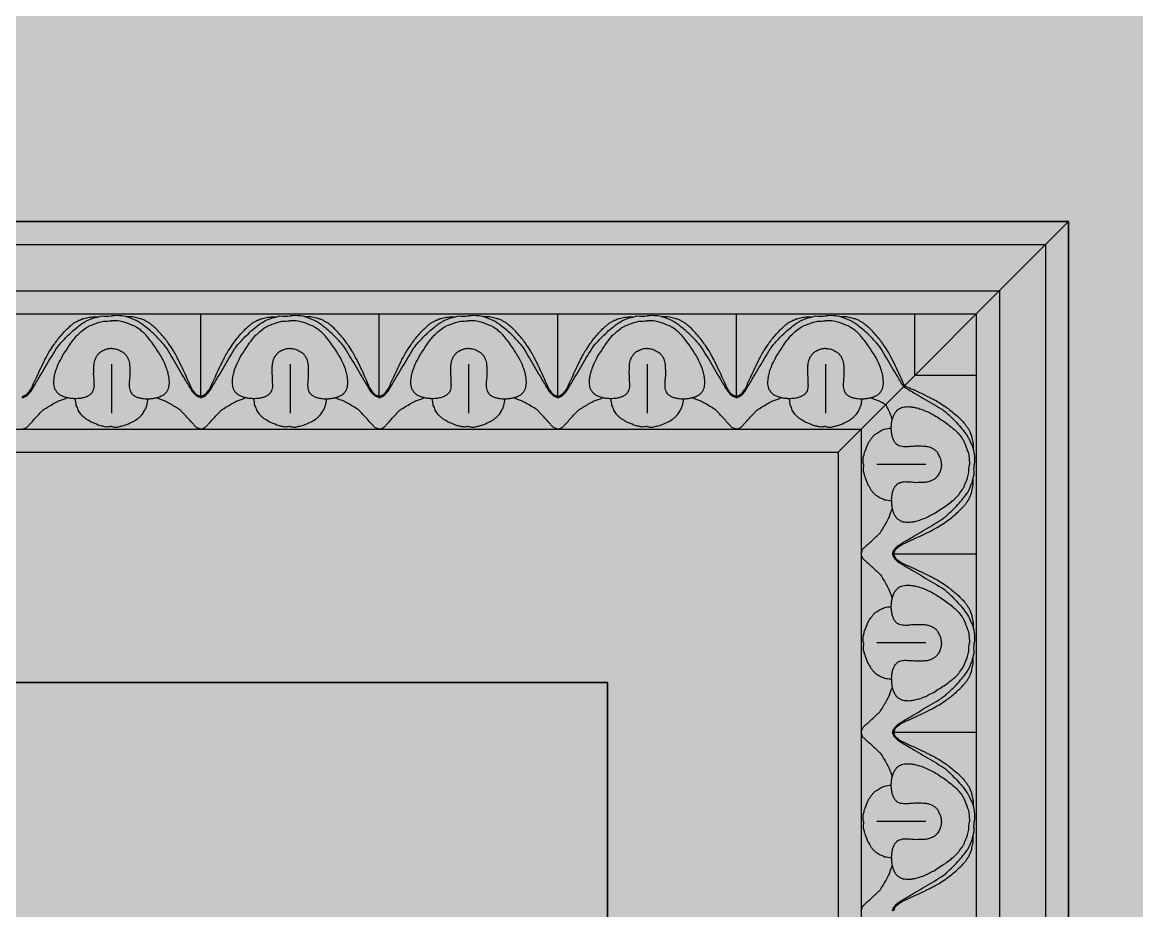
# Model space of a CAD drawing. Header units: millimetres. Extents: x -2167 to 6463, y 877 to 4714.
# Drawn here: x -253.3 to -108.3, y 2723.1 to 2838.7 of the extents above; entities that cross this region are included whole.
import ezdxf

# ---------------------------------------------------------------- set-up
doc = ezdxf.new("R2010")
doc.units = ezdxf.units.MM
for name, color, linetype in [('f hatch', 254, 'Continuous'), ('furn', 175, 'Continuous'), ('rt', 4, 'Continuous')]:
    doc.layers.add(name, color=color, linetype=linetype)
doc.layers.add('marble', color=7, linetype='Continuous', true_color=0xfff8db)

# ---------------------------------------------------------------- blocks, each defined once
blk = doc.blocks.new('art 400x400 (fv)')
at = {"layer": 'f hatch'}
h = blk.add_hatch(color=256, dxfattribs=at)
h.paths.add_polyline_path([(-200, 200), (-200, -200), (200, -200), (200, 200)])
h.paths.add_polyline_path([(100, 100), (100, -100), (-100, -100), (-100, 100)], flags=16)
at = {"color": 4}
for p, q in [((150, 150), (200, 200)), ((150, 150), (200, 200)), ((11.81, 162.07), (11.81, 180)), ((50.52, 162.07), (50.52, 180)), ((89.24, 162.07), (89.24, 180)), ((127.96, 162.07), (127.96, 180)), ((166.68, 166.68), (166.68, 180)), ((-7.55, 169.05), (-7.55, 158.45)), ((31.17, 169.05), (31.17, 158.45)), ((69.88, 169.05), (69.88, 158.45)), ((108.6, 169.05), (108.6, 158.45)), ((147.32, 169.05), (147.32, 158.45)), ((166.68, 166.68), (180, 166.68)), ((169.05, 147.32), (158.45, 147.32)), ((162.07, 127.96), (180, 127.96)), ((169.05, 108.6), (158.45, 108.6)), ((162.07, 89.24), (180, 89.24)), ((169.05, 69.88), (158.45, 69.88))]:
    blk.add_line(p, q, dxfattribs=at)
at = {"color": 0}
for points in [[(-200, 200), (200, 200), (200, -200), (-200, -200)], [(-150, 150), (150, 150), (150, -150), (-150, -150)], [(-100, 100), (100, 100), (100, -100), (-100, -100)]]:
    blk.add_lwpolyline(points, close=True, dxfattribs=at)
at = {"color": 4}
for points in [[(-195, 195), (195, 195), (195, -195), (-195, -195)], [(-185, 185), (185, 185), (185, -185), (-185, -185)], [(-180, 180), (180, 180), (180, -180), (-180, -180)], [(-155, 155), (155, 155), (155, -155), (-155, -155)]]:
    blk.add_lwpolyline(points, close=True, dxfattribs=at)
at = {"color": 4, "flags": 128}
for points in [[(-26.91, 161.8, -0.044236), (-26.24, 162.04, -0.083154), (-25.92, 162.25, -0.020996), (-25.21, 162.98, -0.048078), (-24.95, 163.34, -0.00008), (-24.51, 164.08, -0.000025), (-23.11, 166.44, -0.00013), (-20.76, 170.41, 0.000259), (-19.58, 172.4, 0.043534), (-18.94, 173.28, 0.020088), (-17.34, 175.01, 0.01466), (-15.9, 176.35, 0.017806), (-14.65, 177.37, 0.012755), (-13.87, 177.94, 0.014034), (-13.13, 178.41, 0.034584), (-12.88, 178.54, 0.006276), (-11.43, 179.14, 0.069394), (-9.81, 179.54, 0.051365), (-7.55, 179.54)], [(-26.91, 162.07, -0.053443), (-26.11, 162.38, -0.103077), (-25.76, 162.66, -0.022394), (-25.13, 163.52, -0.036091), (-24.8, 164.1, -0.012072), (-23.98, 165.89, 0.011963), (-23.16, 167.71, 0.002854), (-22.13, 169.8, 0.005963), (-21.63, 170.8, 0.017231), (-20.98, 171.93, 0.013117), (-20.03, 173.37, 0.015853), (-19.28, 174.39, 0.012709), (-18.27, 175.6, 0.017239), (-17.22, 176.73, 0.023281), (-16.37, 177.49, 0.01838), (-15.8, 177.93, 0.021145), (-15.27, 178.27, 0.026087), (-14.68, 178.58, 0.021404), (-13.92, 178.88, 0.025593), (-13.56, 178.99, 0.007929), (-12.37, 179.26, 0.044081), (-11.75, 179.33, 0.02642), (-10.71, 179.31)], [(11.81, 161.8, -0.044236), (11.13, 162.04, -0.083154), (10.82, 162.25, -0.020996), (10.11, 162.98, -0.048078), (9.85, 163.34, -0.00008), (9.41, 164.08, -0.000025), (8.01, 166.44, -0.00013), (5.65, 170.41, 0.000259), (4.47, 172.4, 0.043534), (3.84, 173.28, 0.020088), (2.23, 175.01, 0.01466), (0.8, 176.35, 0.017806), (-0.46, 177.37, 0.012755), (-1.24, 177.94, 0.014034), (-1.97, 178.41, 0.034584), (-2.23, 178.54, 0.006276), (-3.68, 179.14, 0.069394), (-5.3, 179.54, 0.051365), (-7.55, 179.54)], [(11.81, 162.07, -0.053443), (11, 162.38, -0.103077), (10.66, 162.66, -0.022394), (10.02, 163.52, -0.036091), (9.69, 164.1, -0.012072), (8.87, 165.89, 0.011963), (8.05, 167.71, 0.002854), (7.03, 169.8, 0.005963), (6.52, 170.8, 0.017231), (5.87, 171.93, 0.013117), (4.93, 173.37, 0.015853), (4.18, 174.39, 0.012709), (3.17, 175.6, 0.017239), (2.11, 176.73, 0.023281), (1.26, 177.49, 0.01838), (0.69, 177.93, 0.021145), (0.16, 178.27, 0.026087), (-0.43, 178.58, 0.021404), (-1.18, 178.88, 0.025593), (-1.55, 178.99, 0.007929), (-2.74, 179.26, 0.044081), (-3.36, 179.33, 0.02642), (-4.4, 179.31)], [(11.81, 161.8, -0.044236), (12.48, 162.04, -0.083154), (12.79, 162.25, -0.020996), (13.5, 162.98, -0.048078), (13.77, 163.34, -0.00008), (14.21, 164.08, -0.000025), (15.61, 166.44, -0.00013), (17.96, 170.41, 0.000259), (19.14, 172.4, 0.043534), (19.78, 173.28, 0.020088), (21.38, 175.01, 0.01466), (22.82, 176.35, 0.017806), (24.07, 177.37, 0.012755), (24.85, 177.94, 0.014034), (25.59, 178.41, 0.034584), (25.84, 178.54, 0.006276), (27.29, 179.14, 0.069394), (28.91, 179.54, 0.051365), (31.17, 179.54)], [(11.81, 162.07, -0.053443), (12.61, 162.38, -0.103077), (12.96, 162.66, -0.022394), (13.59, 163.52, -0.036091), (13.92, 164.1, -0.012072), (14.74, 165.89, 0.011963), (15.56, 167.71, 0.002854), (16.58, 169.8, 0.005963), (17.09, 170.8, 0.017231), (17.74, 171.93, 0.013117), (18.68, 173.37, 0.015853), (19.44, 174.39, 0.012709), (20.44, 175.6, 0.017239), (21.5, 176.73, 0.023281), (22.35, 177.49, 0.01838), (22.92, 177.93, 0.021145), (23.45, 178.27, 0.026087), (24.04, 178.58, 0.021404), (24.79, 178.88, 0.025593), (25.16, 178.99, 0.007929), (26.35, 179.26, 0.044081), (26.97, 179.33, 0.02642), (28.01, 179.31)], [(50.52, 161.8, -0.044236), (49.85, 162.04, -0.083154), (49.54, 162.25, -0.020996), (48.83, 162.98, -0.048078), (48.56, 163.34, -0.00008), (48.13, 164.08, -0.000025), (46.72, 166.44, -0.00013), (44.37, 170.41, 0.000259), (43.19, 172.4, 0.043534), (42.56, 173.28, 0.020088), (40.95, 175.01, 0.01466), (39.51, 176.35, 0.017806), (38.26, 177.37, 0.012755), (37.48, 177.94, 0.014034), (36.74, 178.41, 0.034584), (36.49, 178.54, 0.006276), (35.04, 179.14, 0.069394), (33.42, 179.54, 0.051365), (31.17, 179.54)], [(50.52, 162.07, -0.053443), (49.72, 162.38, -0.103077), (49.37, 162.66, -0.022394), (48.74, 163.52, -0.036091), (48.41, 164.1, -0.012072), (47.59, 165.89, 0.011963), (46.77, 167.71, 0.002854), (45.75, 169.8, 0.005963), (45.24, 170.8, 0.017231), (44.59, 171.93, 0.013117), (43.65, 173.37, 0.015853), (42.9, 174.39, 0.012709), (41.89, 175.6, 0.017239), (40.83, 176.73, 0.023281), (39.98, 177.49, 0.01838), (39.41, 177.93, 0.021145), (38.88, 178.27, 0.026087), (38.29, 178.58, 0.021404), (37.54, 178.88, 0.025593), (37.17, 178.99, 0.007929), (35.98, 179.26, 0.044081), (35.36, 179.33, 0.02642), (34.32, 179.31)], [(50.52, 161.8, -0.044236), (51.2, 162.04, -0.083154), (51.51, 162.25, -0.020996), (52.22, 162.98, -0.048078), (52.49, 163.34, -0.00008), (52.92, 164.08, -0.000025), (54.33, 166.44, -0.00013), (56.68, 170.41, 0.000259), (57.86, 172.4, 0.043534), (58.49, 173.28, 0.020088), (60.1, 175.01, 0.01466), (61.54, 176.35, 0.017806), (62.79, 177.37, 0.012755), (63.57, 177.94, 0.014034), (64.31, 178.41, 0.034584), (64.56, 178.54, 0.006276), (66.01, 179.14, 0.069394), (67.63, 179.54, 0.051365), (69.88, 179.54)], [(50.52, 162.07, -0.053443), (51.33, 162.38, -0.103077), (51.68, 162.66, -0.022394), (52.31, 163.52, -0.036091), (52.64, 164.1, -0.012072), (53.46, 165.89, 0.011963), (54.28, 167.71, 0.002854), (55.3, 169.8, 0.005963), (55.81, 170.8, 0.017231), (56.46, 171.93, 0.013117), (57.4, 173.37, 0.015853), (58.15, 174.39, 0.012709), (59.16, 175.6, 0.017239), (60.22, 176.73, 0.023281), (61.07, 177.49, 0.01838), (61.64, 177.93, 0.021145), (62.17, 178.27, 0.026087), (62.76, 178.58, 0.021404), (63.51, 178.88, 0.025593), (63.88, 178.99, 0.007929), (65.07, 179.26, 0.044081), (65.69, 179.33, 0.02642), (66.73, 179.31)], [(89.24, 161.8, -0.044236), (88.57, 162.04, -0.083154), (88.25, 162.25, -0.020996), (87.55, 162.98, -0.048078), (87.28, 163.34, -0.00008), (86.84, 164.08, -0.000025), (85.44, 166.44, -0.00013), (83.09, 170.41, 0.000259), (81.91, 172.4, 0.043534), (81.27, 173.28, 0.020088), (79.67, 175.01, 0.01466), (78.23, 176.35, 0.017806), (76.98, 177.37, 0.012755), (76.2, 177.94, 0.014034), (75.46, 178.41, 0.034584), (75.21, 178.54, 0.006276), (73.76, 179.14, 0.069394), (72.14, 179.54, 0.051365), (69.88, 179.54)], [(89.24, 162.07, -0.053443), (88.44, 162.38, -0.103077), (88.09, 162.66, -0.022394), (87.46, 163.52, -0.036091), (87.13, 164.1, -0.012072), (86.31, 165.89, 0.011963), (85.49, 167.71, 0.002854), (84.47, 169.8, 0.005963), (83.96, 170.8, 0.017231), (83.31, 171.93, 0.013117), (82.37, 173.37, 0.015853), (81.61, 174.39, 0.012709), (80.61, 175.6, 0.017239), (79.55, 176.73, 0.023281), (78.7, 177.49, 0.01838), (78.13, 177.93, 0.021145), (77.6, 178.27, 0.026087), (77.01, 178.58, 0.021404), (76.26, 178.88, 0.025593), (75.89, 178.99, 0.007929), (74.7, 179.26, 0.044081), (74.08, 179.33, 0.02642), (73.04, 179.31)], [(89.24, 161.8, -0.044236), (89.92, 162.04, -0.083154), (90.23, 162.25, -0.020996), (90.94, 162.98, -0.048078), (91.2, 163.34, -0.00008), (91.64, 164.08, -0.000025), (93.04, 166.44, -0.00013), (95.4, 170.41, 0.000259), (96.58, 172.4, 0.043534), (97.21, 173.28, 0.020088), (98.82, 175.01, 0.01466), (100.25, 176.35, 0.017806), (101.51, 177.37, 0.012755), (102.29, 177.94, 0.014034), (103.02, 178.41, 0.034584), (103.28, 178.54, 0.006276), (104.73, 179.14, 0.069394), (106.35, 179.54, 0.051365), (108.6, 179.54)], [(89.24, 162.07, -0.053443), (90.05, 162.38, -0.103077), (90.39, 162.66, -0.022394), (91.03, 163.52, -0.036091), (91.36, 164.1, -0.012072), (92.18, 165.89, 0.011963), (93, 167.71, 0.002854), (94.02, 169.8, 0.005963), (94.53, 170.8, 0.017231), (95.18, 171.93, 0.013117), (96.12, 173.37, 0.015853), (96.87, 174.39, 0.012709), (97.88, 175.6, 0.017239), (98.94, 176.73, 0.023281), (99.79, 177.49, 0.01838), (100.36, 177.93, 0.021145), (100.89, 178.27, 0.026087), (101.48, 178.58, 0.021404), (102.23, 178.88, 0.025593), (102.6, 178.99, 0.007929), (103.79, 179.26, 0.044081), (104.41, 179.33, 0.02642), (105.45, 179.31)], [(127.96, 161.8, -0.044236), (127.29, 162.04, -0.083154), (126.97, 162.25, -0.020996), (126.26, 162.98, -0.048078), (126, 163.34, -0.00008), (125.56, 164.08, -0.000025), (124.16, 166.44, -0.00013), (121.81, 170.41, 0.000259), (120.63, 172.4, 0.043534), (119.99, 173.28, 0.020088), (118.39, 175.01, 0.01466), (116.95, 176.35, 0.017806), (115.7, 177.37, 0.012755), (114.92, 177.94, 0.014034), (114.18, 178.41, 0.034584), (113.93, 178.54, 0.006276), (112.48, 179.14, 0.069394), (110.86, 179.54, 0.051365), (108.6, 179.54)], [(127.96, 162.07, -0.053443), (127.16, 162.38, -0.103077), (126.81, 162.66, -0.022394), (126.18, 163.52, -0.036091), (125.85, 164.1, -0.012072), (125.03, 165.89, 0.011963), (124.21, 167.71, 0.002854), (123.18, 169.8, 0.005963), (122.68, 170.8, 0.017231), (122.03, 171.93, 0.013117), (121.08, 173.37, 0.015853), (120.33, 174.39, 0.012709), (119.32, 175.6, 0.017239), (118.27, 176.73, 0.023281), (117.42, 177.49, 0.01838), (116.85, 177.93, 0.021145), (116.32, 178.27, 0.026087), (115.73, 178.58, 0.021404), (114.97, 178.88, 0.025593), (114.61, 178.99, 0.007929), (113.42, 179.26, 0.044081), (112.8, 179.33, 0.02642), (111.76, 179.31)], [(127.96, 161.8, -0.044236), (128.63, 162.04, -0.083154), (128.95, 162.25, -0.020996), (129.66, 162.98, -0.048078), (129.92, 163.34, -0.00008), (130.36, 164.08, -0.000025), (131.76, 166.44, -0.00013), (134.11, 170.41, 0.000259), (135.3, 172.4, 0.043534), (135.93, 173.28, 0.020088), (137.54, 175.01, 0.01466), (138.97, 176.35, 0.017806), (140.22, 177.37, 0.012755), (141.01, 177.94, 0.014034), (141.74, 178.41, 0.034584), (142, 178.54, 0.006276), (143.44, 179.14, 0.069394), (145.07, 179.54, 0.051365), (147.32, 179.54)], [(127.96, 162.07, -0.053443), (128.76, 162.38, -0.103077), (129.11, 162.66, -0.022394), (129.75, 163.52, -0.036091), (130.08, 164.1, -0.012072), (130.89, 165.89, 0.011963), (131.72, 167.71, 0.002854), (132.74, 169.8, 0.005963), (133.25, 170.8, 0.017231), (133.9, 171.93, 0.013117), (134.84, 173.37, 0.015853), (135.59, 174.39, 0.012709), (136.6, 175.6, 0.017239), (137.66, 176.73, 0.023281), (138.5, 177.49, 0.01838), (139.08, 177.93, 0.021145), (139.61, 178.27, 0.026087), (140.2, 178.58, 0.021404), (140.95, 178.88, 0.025593), (141.31, 178.99, 0.007929), (142.51, 179.26, 0.044081), (143.13, 179.33, 0.02642), (144.17, 179.31)], [(-7.55, 172.48, -0.040061), (-8.42, 172.37, -0.056763), (-9.01, 172.18, -0.020427), (-9.9, 171.73, -0.051096), (-10.22, 171.51, -0.049573), (-10.65, 171.05, -0.047719), (-11, 170.5, -0.033932), (-11.27, 169.84, -0.044772), (-11.4, 169.32, -0.027254), (-11.48, 168.52, -0.013834), (-11.51, 166.95, -0.026993), (-11.42, 165.59, 0.033464), (-11.36, 164.49, 0.041501), (-11.42, 163.89, 0.041018), (-11.58, 163.29, 0.080667), (-11.85, 162.79, 0.071271), (-12.32, 162.35, 0.050811), (-12.91, 162.01, 0.047152), (-13.62, 161.77, 0.024439), (-14.49, 161.61, 0.029062), (-15.24, 161.56, 0.024448), (-16.06, 161.59, 0.023184), (-16.92, 161.7, 0.034915), (-17.67, 161.89, 0.033631), (-18.41, 162.18, 0.054541), (-18.99, 162.55, 0.059578), (-19.44, 163, 0.054346), (-19.77, 163.53, 0.058095), (-19.96, 164.09, 0.029982), (-20.07, 164.76, 0.035496), (-20.08, 165.34, 0.01987), (-20.03, 165.92, 0.015841), (-19.92, 166.64, 0.030706), (-19.65, 167.7, 0.023154), (-19.14, 169.05, 0.032403), (-18.23, 170.85, 0.022515), (-16.64, 173.29, 0.010788), (-15.72, 174.51, 0.01546), (-15.03, 175.33, 0.035139), (-14.14, 176.19, 0.031166), (-13.02, 177.03, 0.044031), (-12.4, 177.36, 0.014817), (-10.46, 178.11, 0.053037), (-9.32, 178.39, 0.034777), (-7.55, 178.49)], [(-7.55, 172.48, -0.040061), (-6.68, 172.37, -0.056763), (-6.09, 172.18, -0.020427), (-5.21, 171.73, -0.051096), (-4.89, 171.51, -0.049573), (-4.46, 171.05, -0.047719), (-4.11, 170.5, -0.033932), (-3.83, 169.84, -0.044772), (-3.7, 169.32, -0.027254), (-3.62, 168.52, -0.013834), (-3.6, 166.95, -0.026993), (-3.69, 165.59, 0.033464), (-3.75, 164.49, 0.041501), (-3.69, 163.89, 0.041018), (-3.53, 163.29, 0.080667), (-3.25, 162.79, 0.071271), (-2.79, 162.35, 0.050811), (-2.19, 162.01, 0.047152), (-1.49, 161.77, 0.024439), (-0.61, 161.61, 0.029062), (0.13, 161.56, 0.024448), (0.95, 161.59, 0.023184), (1.82, 161.7, 0.034915), (2.56, 161.89, 0.033631), (3.3, 162.18, 0.054541), (3.89, 162.55, 0.059578), (4.33, 163, 0.054346), (4.67, 163.53, 0.058095), (4.86, 164.09, 0.029982), (4.96, 164.76, 0.035496), (4.98, 165.34, 0.01987), (4.93, 165.92, 0.015841), (4.81, 166.64, 0.030706), (4.54, 167.7, 0.023154), (4.04, 169.05, 0.032403), (3.12, 170.85, 0.022515), (1.53, 173.29, 0.010788), (0.61, 174.51, 0.01546), (-0.07, 175.33, 0.035139), (-0.96, 176.19, 0.031166), (-2.09, 177.03, 0.044031), (-2.71, 177.36, 0.014817), (-4.65, 178.11, 0.053037), (-5.78, 178.39, 0.034777), (-7.55, 178.49)], [(31.17, 172.48, -0.040061), (30.29, 172.37, -0.056763), (29.7, 172.18, -0.020427), (28.82, 171.73, -0.051096), (28.5, 171.51, -0.049573), (28.07, 171.05, -0.047719), (27.72, 170.5, -0.033932), (27.45, 169.84, -0.044772), (27.32, 169.32, -0.027254), (27.24, 168.52, -0.013834), (27.21, 166.95, -0.026993), (27.3, 165.59, 0.033464), (27.36, 164.49, 0.041501), (27.3, 163.89, 0.041018), (27.14, 163.29, 0.080667), (26.87, 162.79, 0.071271), (26.4, 162.35, 0.050811), (25.8, 162.01, 0.047152), (25.1, 161.77, 0.024439), (24.23, 161.61, 0.029062), (23.48, 161.56, 0.024448), (22.66, 161.59, 0.023184), (21.8, 161.7, 0.034915), (21.05, 161.89, 0.033631), (20.31, 162.18, 0.054541), (19.73, 162.55, 0.059578), (19.28, 163, 0.054346), (18.95, 163.53, 0.058095), (18.76, 164.09, 0.029982), (18.65, 164.76, 0.035496), (18.64, 165.34, 0.01987), (18.69, 165.92, 0.015841), (18.8, 166.64, 0.030706), (19.07, 167.7, 0.023154), (19.58, 169.05, 0.032403), (20.49, 170.85, 0.022515), (22.08, 173.29, 0.010788), (23, 174.51, 0.01546), (23.69, 175.33, 0.035139), (24.58, 176.19, 0.031166), (25.7, 177.03, 0.044031), (26.32, 177.36, 0.014817), (28.26, 178.11, 0.053037), (29.4, 178.39, 0.034777), (31.17, 178.49)], [(31.17, 172.48, -0.040061), (32.04, 172.37, -0.056763), (32.63, 172.18, -0.020427), (33.51, 171.73, -0.051096), (33.83, 171.51, -0.049573), (34.26, 171.05, -0.047719), (34.61, 170.5, -0.033932), (34.89, 169.84, -0.044772), (35.02, 169.32, -0.027254), (35.09, 168.52, -0.013834), (35.12, 166.95, -0.026993), (35.03, 165.59, 0.033464), (34.97, 164.49, 0.041501), (35.03, 163.89, 0.041018), (35.19, 163.29, 0.080667), (35.46, 162.79, 0.071271), (35.93, 162.35, 0.050811), (36.53, 162.01, 0.047152), (37.23, 161.77, 0.024439), (38.1, 161.61, 0.029062), (38.85, 161.56, 0.024448), (39.67, 161.59, 0.023184), (40.53, 161.7, 0.034915), (41.28, 161.89, 0.033631), (42.02, 162.18, 0.054541), (42.61, 162.55, 0.059578), (43.05, 163, 0.054346), (43.38, 163.53, 0.058095), (43.58, 164.09, 0.029982), (43.68, 164.76, 0.035496), (43.7, 165.34, 0.01987), (43.65, 165.92, 0.015841), (43.53, 166.64, 0.030706), (43.26, 167.7, 0.023154), (42.76, 169.05, 0.032403), (41.84, 170.85, 0.022515), (40.25, 173.29, 0.010788), (39.33, 174.51, 0.01546), (38.64, 175.33, 0.035139), (37.75, 176.19, 0.031166), (36.63, 177.03, 0.044031), (36.01, 177.36, 0.014817), (34.07, 178.11, 0.053037), (32.94, 178.39, 0.034777), (31.17, 178.49)], [(69.88, 172.48, -0.040061), (69.01, 172.37, -0.056763), (68.42, 172.18, -0.020427), (67.54, 171.73, -0.051096), (67.22, 171.51, -0.049573), (66.79, 171.05, -0.047719), (66.44, 170.5, -0.033932), (66.16, 169.84, -0.044772), (66.03, 169.32, -0.027254), (65.96, 168.52, -0.013834), (65.93, 166.95, -0.026993), (66.02, 165.59, 0.033464), (66.08, 164.49, 0.041501), (66.02, 163.89, 0.041018), (65.86, 163.29, 0.080667), (65.59, 162.79, 0.071271), (65.12, 162.35, 0.050811), (64.52, 162.01, 0.047152), (63.82, 161.77, 0.024439), (62.94, 161.61, 0.029062), (62.2, 161.56, 0.024448), (61.38, 161.59, 0.023184), (60.52, 161.7, 0.034915), (59.77, 161.89, 0.033631), (59.03, 162.18, 0.054541), (58.44, 162.55, 0.059578), (58, 163, 0.054346), (57.67, 163.53, 0.058095), (57.47, 164.09, 0.029982), (57.37, 164.76, 0.035496), (57.35, 165.34, 0.01987), (57.4, 165.92, 0.015841), (57.52, 166.64, 0.030706), (57.79, 167.7, 0.023154), (58.29, 169.05, 0.032403), (59.21, 170.85, 0.022515), (60.8, 173.29, 0.010788), (61.72, 174.51, 0.01546), (62.41, 175.33, 0.035139), (63.3, 176.19, 0.031166), (64.42, 177.03, 0.044031), (65.04, 177.36, 0.014817), (66.98, 178.11, 0.053037), (68.11, 178.39, 0.034777), (69.88, 178.49)], [(69.88, 172.48, -0.040061), (70.76, 172.37, -0.056763), (71.35, 172.18, -0.020427), (72.23, 171.73, -0.051096), (72.55, 171.51, -0.049573), (72.98, 171.05, -0.047719), (73.33, 170.5, -0.033932), (73.6, 169.84, -0.044772), (73.73, 169.32, -0.027254), (73.81, 168.52, -0.013834), (73.84, 166.95, -0.026993), (73.75, 165.59, 0.033464), (73.69, 164.49, 0.041501), (73.75, 163.89, 0.041018), (73.91, 163.29, 0.080667), (74.18, 162.79, 0.071271), (74.65, 162.35, 0.050811), (75.25, 162.01, 0.047152), (75.95, 161.77, 0.024439), (76.82, 161.61, 0.029062), (77.57, 161.56, 0.024448), (78.39, 161.59, 0.023184), (79.25, 161.7, 0.034915), (80, 161.89, 0.033631), (80.74, 162.18, 0.054541), (81.32, 162.55, 0.059578), (81.77, 163, 0.054346), (82.1, 163.53, 0.058095), (82.29, 164.09, 0.029982), (82.4, 164.76, 0.035496), (82.41, 165.34, 0.01987), (82.36, 165.92, 0.015841), (82.25, 166.64, 0.030706), (81.98, 167.7, 0.023154), (81.47, 169.05, 0.032403), (80.56, 170.85, 0.022515), (78.97, 173.29, 0.010788), (78.05, 174.51, 0.01546), (77.36, 175.33, 0.035139), (76.47, 176.19, 0.031166), (75.35, 177.03, 0.044031), (74.73, 177.36, 0.014817), (72.79, 178.11, 0.053037), (71.65, 178.39, 0.034777), (69.88, 178.49)], [(108.6, 172.48, -0.040061), (107.73, 172.37, -0.056763), (107.14, 172.18, -0.020427), (106.26, 171.73, -0.051096), (105.94, 171.51, -0.049573), (105.51, 171.05, -0.047719), (105.16, 170.5, -0.033932), (104.88, 169.84, -0.044772), (104.75, 169.32, -0.027254), (104.67, 168.52, -0.013834), (104.65, 166.95, -0.026993), (104.74, 165.59, 0.033464), (104.8, 164.49, 0.041501), (104.74, 163.89, 0.041018), (104.58, 163.29, 0.080667), (104.3, 162.79, 0.071271), (103.84, 162.35, 0.050811), (103.24, 162.01, 0.047152), (102.54, 161.77, 0.024439), (101.66, 161.61, 0.029062), (100.92, 161.56, 0.024448), (100.1, 161.59, 0.023184), (99.23, 161.7, 0.034915), (98.49, 161.89, 0.033631), (97.75, 162.18, 0.054541), (97.16, 162.55, 0.059578), (96.72, 163, 0.054346), (96.38, 163.53, 0.058095), (96.19, 164.09, 0.029982), (96.09, 164.76, 0.035496), (96.07, 165.34, 0.01987), (96.12, 165.92, 0.015841), (96.24, 166.64, 0.030706), (96.51, 167.7, 0.023154), (97.01, 169.05, 0.032403), (97.93, 170.85, 0.022515), (99.52, 173.29, 0.010788), (100.44, 174.51, 0.01546), (101.12, 175.33, 0.035139), (102.01, 176.19, 0.031166), (103.14, 177.03, 0.044031), (103.76, 177.36, 0.014817), (105.7, 178.11, 0.053037), (106.83, 178.39, 0.034777), (108.6, 178.49)], [(108.6, 172.48, -0.040061), (109.47, 172.37, -0.056763), (110.06, 172.18, -0.020427), (110.95, 171.73, -0.051096), (111.27, 171.51, -0.049573), (111.7, 171.05, -0.047719), (112.05, 170.5, -0.033932), (112.32, 169.84, -0.044772), (112.45, 169.32, -0.027254), (112.53, 168.52, -0.013834), (112.56, 166.95, -0.026993), (112.47, 165.59, 0.033464), (112.41, 164.49, 0.041501), (112.47, 163.89, 0.041018), (112.63, 163.29, 0.080667), (112.9, 162.79, 0.071271), (113.37, 162.35, 0.050811), (113.96, 162.01, 0.047152), (114.67, 161.77, 0.024439), (115.54, 161.61, 0.029062), (116.29, 161.56, 0.024448), (117.11, 161.59, 0.023184), (117.97, 161.7, 0.034915), (118.72, 161.89, 0.033631), (119.46, 162.18, 0.054541), (120.04, 162.55, 0.059578), (120.49, 163, 0.054346), (120.82, 163.53, 0.058095), (121.01, 164.09, 0.029982), (121.12, 164.76, 0.035496), (121.13, 165.34, 0.01987), (121.08, 165.92, 0.015841), (120.97, 166.64, 0.030706), (120.7, 167.7, 0.023154), (120.19, 169.05, 0.032403), (119.28, 170.85, 0.022515), (117.69, 173.29, 0.010788), (116.77, 174.51, 0.01546), (116.08, 175.33, 0.035139), (115.19, 176.19, 0.031166), (114.07, 177.03, 0.044031), (113.45, 177.36, 0.014817), (111.51, 178.11, 0.053037), (110.37, 178.39, 0.034777), (108.6, 178.49)], [(147.32, 172.48, -0.040061), (146.45, 172.37, -0.056763), (145.86, 172.18, -0.020427), (144.98, 171.73, -0.051096), (144.65, 171.51, -0.049573), (144.22, 171.05, -0.047719), (143.88, 170.5, -0.033932), (143.6, 169.84, -0.044772), (143.47, 169.32, -0.027254), (143.39, 168.52, -0.013834), (143.37, 166.95, -0.026993), (143.46, 165.59, 0.033464), (143.52, 164.49, 0.041501), (143.46, 163.89, 0.041018), (143.3, 163.29, 0.080667), (143.02, 162.79, 0.071271), (142.56, 162.35, 0.050811), (141.96, 162.01, 0.047152), (141.26, 161.77, 0.024439), (140.38, 161.61, 0.029062), (139.64, 161.56, 0.024448), (138.81, 161.59, 0.023184), (137.95, 161.7, 0.034915), (137.21, 161.89, 0.033631), (136.47, 162.18, 0.054541), (135.88, 162.55, 0.059578), (135.43, 163, 0.054346), (135.1, 163.53, 0.058095), (134.91, 164.09, 0.029982), (134.81, 164.76, 0.035496), (134.79, 165.34, 0.01987), (134.84, 165.92, 0.015841), (134.96, 166.64, 0.030706), (135.23, 167.7, 0.023154), (135.73, 169.05, 0.032403), (136.65, 170.85, 0.022515), (138.24, 173.29, 0.010788), (139.16, 174.51, 0.01546), (139.84, 175.33, 0.035139), (140.73, 176.19, 0.031166), (141.86, 177.03, 0.044031), (142.48, 177.36, 0.014817), (144.42, 178.11, 0.053037), (145.55, 178.39, 0.034777), (147.32, 178.49)], [(147.32, 172.48, -0.040061), (148.19, 172.37, -0.056763), (148.78, 172.18, -0.020427), (149.66, 171.73, -0.051096), (149.99, 171.51, -0.049573), (150.42, 171.05, -0.047719), (150.77, 170.5, -0.033932), (151.04, 169.84, -0.044772), (151.17, 169.32, -0.027254), (151.25, 168.52, -0.013834), (151.27, 166.95, -0.026993), (151.19, 165.59, 0.033464), (151.13, 164.49, 0.041501), (151.19, 163.89, 0.041018), (151.34, 163.29, 0.080667), (151.62, 162.79, 0.071271), (152.08, 162.35, 0.050811), (152.68, 162.01, 0.047152), (153.39, 161.77, 0.024439), (154.26, 161.61, 0.029062), (155.01, 161.56, 0.024448), (155.83, 161.59, 0.023184), (156.69, 161.7, 0.034915), (157.43, 161.89, 0.033631), (158.17, 162.18, 0.054541), (158.76, 162.55, 0.059578), (159.21, 163, 0.054346), (159.54, 163.53, 0.058095), (159.73, 164.09, 0.029982), (159.84, 164.76, 0.035496), (159.85, 165.34, 0.01987), (159.8, 165.92, 0.015841), (159.69, 166.64, 0.030706), (159.42, 167.7, 0.023154), (158.91, 169.05, 0.032403), (158, 170.85, 0.022515), (156.4, 173.29, 0.010788), (155.49, 174.51, 0.01546), (154.8, 175.33, 0.035139), (153.91, 176.19, 0.031166), (152.79, 177.03, 0.044031), (152.17, 177.36, 0.014817), (150.23, 178.11, 0.053037), (149.09, 178.39, 0.034777), (147.32, 178.49)], [(-26.91, 155, -0.046239), (-26.1, 155.26, -0.107603), (-25.8, 155.47, -0.001818), (-25.29, 156.04, 0.001633), (-24.72, 156.67, 0.000954), (-23.09, 158.44, 0.002904), (-22.55, 159.02, 0.063173), (-22.3, 159.23, 0.008076), (-20.12, 160.55, 0.033537), (-19.04, 161.09, 0.021606), (-17.27, 161.74)], [(-7.55, 155.53, 0.037963), (-8.48, 155.43, 0.063778), (-9.04, 155.49, 0.011002), (-9.87, 155.7, 0.016193), (-10.43, 155.87, 0.029114), (-11.97, 156.5, 0.039083), (-13.03, 157.13, 0.027618), (-13.61, 157.58, 0.032222), (-14.06, 158.02, 0.036669), (-14.22, 158.24, 0.009658), (-14.78, 159.13, 0.068387), (-15.21, 160.12, 0.051193), (-15.45, 161.55)], [(-7.55, 155.53, 0.037963), (-6.62, 155.43, 0.063778), (-6.07, 155.49, 0.011002), (-5.23, 155.7, 0.016193), (-4.67, 155.87, 0.029114), (-3.14, 156.5, 0.039083), (-2.07, 157.13, 0.027618), (-1.49, 157.58, 0.032222), (-1.05, 158.02, 0.036669), (-0.88, 158.24, 0.009658), (-0.32, 159.13, 0.068387), (0.1, 160.12, 0.051193), (0.34, 161.55)], [(11.81, 155, -0.046239), (11, 155.26, -0.107603), (10.69, 155.47, -0.001818), (10.18, 156.04, 0.001633), (9.61, 156.67, 0.000954), (7.98, 158.44, 0.002904), (7.44, 159.02, 0.063173), (7.19, 159.23, 0.008076), (5.02, 160.55, 0.033537), (3.93, 161.09, 0.021606), (2.16, 161.74)], [(11.81, 155, -0.046239), (12.62, 155.26, -0.107603), (12.92, 155.47, -0.001818), (13.43, 156.04, 0.001633), (14, 156.67, 0.000954), (15.63, 158.44, 0.002904), (16.17, 159.02, 0.063173), (16.42, 159.23, 0.008076), (18.59, 160.55, 0.033537), (19.68, 161.09, 0.021606), (21.45, 161.74)], [(31.17, 155.53, 0.037963), (30.23, 155.43, 0.063778), (29.68, 155.49, 0.011002), (28.84, 155.7, 0.016193), (28.29, 155.87, 0.029114), (26.75, 156.5, 0.039083), (25.68, 157.13, 0.027618), (25.11, 157.58, 0.032222), (24.66, 158.02, 0.036669), (24.49, 158.24, 0.009658), (23.94, 159.13, 0.068387), (23.51, 160.12, 0.051193), (23.27, 161.55)], [(31.17, 155.53, 0.037963), (32.1, 155.43, 0.063778), (32.65, 155.49, 0.011002), (33.49, 155.7, 0.016193), (34.04, 155.87, 0.029114), (35.58, 156.5, 0.039083), (36.65, 157.13, 0.027618), (37.22, 157.58, 0.032222), (37.67, 158.02, 0.036669), (37.84, 158.24, 0.009658), (38.39, 159.13, 0.068387), (38.82, 160.12, 0.051193), (39.06, 161.55)], [(50.52, 155, -0.046239), (49.71, 155.26, -0.107603), (49.41, 155.47, -0.001818), (48.9, 156.04, 0.001633), (48.33, 156.67, 0.000954), (46.7, 158.44, 0.002904), (46.16, 159.02, 0.063173), (45.91, 159.23, 0.008076), (43.74, 160.55, 0.033537), (42.65, 161.09, 0.021606), (40.88, 161.74)], [(50.52, 155, -0.046239), (51.34, 155.26, -0.107603), (51.64, 155.47, -0.001818), (52.15, 156.04, 0.001633), (52.72, 156.67, 0.000954), (54.35, 158.44, 0.002904), (54.89, 159.02, 0.063173), (55.14, 159.23, 0.008076), (57.31, 160.55, 0.033537), (58.4, 161.09, 0.021606), (60.17, 161.74)], [(69.88, 155.53, 0.037963), (68.95, 155.43, 0.063778), (68.4, 155.49, 0.011002), (67.56, 155.7, 0.016193), (67.01, 155.87, 0.029114), (65.47, 156.5, 0.039083), (64.4, 157.13, 0.027618), (63.83, 157.58, 0.032222), (63.38, 158.02, 0.036669), (63.21, 158.24, 0.009658), (62.66, 159.13, 0.068387), (62.23, 160.12, 0.051193), (61.99, 161.55)], [(69.88, 155.53, 0.037963), (70.82, 155.43, 0.063778), (71.37, 155.49, 0.011002), (72.21, 155.7, 0.016193), (72.76, 155.87, 0.029114), (74.3, 156.5, 0.039083), (75.37, 157.13, 0.027618), (75.94, 157.58, 0.032222), (76.39, 158.02, 0.036669), (76.56, 158.24, 0.009658), (77.11, 159.13, 0.068387), (77.54, 160.12, 0.051193), (77.78, 161.55)], [(89.24, 155, -0.046239), (88.43, 155.26, -0.107603), (88.13, 155.47, -0.001818), (87.62, 156.04, 0.001633), (87.05, 156.67, 0.000954), (85.42, 158.44, 0.002904), (84.88, 159.02, 0.063173), (84.63, 159.23, 0.008076), (82.46, 160.55, 0.033537), (81.37, 161.09, 0.021606), (79.6, 161.74)], [(89.24, 155, -0.046239), (90.05, 155.26, -0.107603), (90.36, 155.47, -0.001818), (90.87, 156.04, 0.001633), (91.44, 156.67, 0.000954), (93.07, 158.44, 0.002904), (93.61, 159.02, 0.063173), (93.86, 159.23, 0.008076), (96.03, 160.55, 0.033537), (97.12, 161.09, 0.021606), (98.89, 161.74)], [(108.6, 155.53, 0.037963), (107.67, 155.43, 0.063778), (107.12, 155.49, 0.011002), (106.28, 155.7, 0.016193), (105.72, 155.87, 0.029114), (104.19, 156.5, 0.039083), (103.12, 157.13, 0.027618), (102.54, 157.58, 0.032222), (102.1, 158.02, 0.036669), (101.93, 158.24, 0.009658), (101.37, 159.13, 0.068387), (100.95, 160.12, 0.051193), (100.71, 161.55)], [(108.6, 155.53, 0.037963), (109.53, 155.43, 0.063778), (110.09, 155.49, 0.011002), (110.92, 155.7, 0.016193), (111.48, 155.87, 0.029114), (113.02, 156.5, 0.039083), (114.08, 157.13, 0.027618), (114.66, 157.58, 0.032222), (115.11, 158.02, 0.036669), (115.27, 158.24, 0.009658), (115.83, 159.13, 0.068387), (116.26, 160.12, 0.051193), (116.5, 161.55)], [(127.96, 155, -0.046239), (127.15, 155.26, -0.107603), (126.85, 155.47, -0.001818), (126.34, 156.04, 0.001633), (125.77, 156.67, 0.000954), (124.14, 158.44, 0.002904), (123.6, 159.02, 0.063173), (123.35, 159.23, 0.008076), (121.17, 160.55, 0.033537), (120.09, 161.09, 0.021606), (118.32, 161.74)], [(127.96, 155, -0.046239), (128.77, 155.26, -0.107603), (129.08, 155.47, -0.001818), (129.59, 156.04, 0.001633), (130.16, 156.67, 0.000954), (131.79, 158.44, 0.002904), (132.33, 159.02, 0.063173), (132.58, 159.23, 0.008076), (134.75, 160.55, 0.033537), (135.84, 161.09, 0.021606), (137.61, 161.74)], [(147.32, 155.53, 0.037963), (146.39, 155.43, 0.063778), (145.83, 155.49, 0.011002), (145, 155.7, 0.016193), (144.44, 155.87, 0.029114), (142.91, 156.5, 0.039083), (141.84, 157.13, 0.027618), (141.26, 157.58, 0.032222), (140.82, 158.02, 0.036669), (140.65, 158.24, 0.009658), (140.09, 159.13, 0.068387), (139.67, 160.12, 0.051193), (139.43, 161.55)], [(147.32, 155.53, 0.037963), (148.25, 155.43, 0.063778), (148.81, 155.49, 0.011002), (149.64, 155.7, 0.016193), (150.2, 155.87, 0.029114), (151.73, 156.5, 0.039083), (152.8, 157.13, 0.027618), (153.38, 157.58, 0.032222), (153.83, 158.02, 0.036669), (153.99, 158.24, 0.009658), (154.55, 159.13, 0.068387), (154.98, 160.12, 0.051193), (155.21, 161.55)], [(172.48, 147.32, 0.040061), (172.37, 148.19, 0.056763), (172.18, 148.78, 0.020427), (171.73, 149.66, 0.051096), (171.51, 149.99, 0.049573), (171.05, 150.42, 0.047719), (170.5, 150.77, 0.033932), (169.84, 151.04, 0.044772), (169.32, 151.17, 0.027254), (168.52, 151.25, 0.013834), (166.95, 151.27, 0.026993), (165.59, 151.19, -0.033464), (164.49, 151.13, -0.041501), (163.89, 151.19, -0.041018), (163.29, 151.34, -0.080667), (162.79, 151.62, -0.071271), (162.35, 152.08, -0.050811), (162.01, 152.68, -0.047152), (161.77, 153.39, -0.024439), (161.61, 154.26, -0.029062), (161.56, 155.01, -0.024448), (161.59, 155.83, -0.023184), (161.7, 156.69, -0.034915), (161.89, 157.43, -0.033631), (162.18, 158.17, -0.054541), (162.55, 158.76, -0.059578), (163, 159.21, -0.054346), (163.53, 159.54, -0.058095), (164.09, 159.73, -0.029982), (164.76, 159.84, -0.035496), (165.34, 159.85, -0.01987), (165.92, 159.8, -0.015841), (166.64, 159.69, -0.030706), (167.7, 159.42, -0.023154), (169.05, 158.91, -0.032403), (170.85, 158, -0.022515), (173.29, 156.4, -0.010788), (174.51, 155.49, -0.01546), (175.33, 154.8, -0.035139), (176.19, 153.91, -0.031166), (177.03, 152.79, -0.044031), (177.36, 152.17, -0.014817), (178.11, 150.23, -0.053037), (178.39, 149.09, -0.034777), (178.49, 147.32)], [(155.53, 147.32, -0.037963), (155.43, 148.25, -0.063778), (155.49, 148.81, -0.011002), (155.7, 149.64, -0.016193), (155.87, 150.2, -0.029114), (156.5, 151.73, -0.039083), (157.13, 152.8, -0.027618), (157.58, 153.38, -0.032222), (158.02, 153.83, -0.036669), (158.24, 153.99, -0.009658), (159.13, 154.55, -0.068387), (160.12, 154.98, -0.051193), (161.55, 155.21)], [(155.53, 147.32, -0.037963), (155.43, 146.39, -0.063778), (155.49, 145.83, -0.011002), (155.7, 145, -0.016193), (155.87, 144.44, -0.029114), (156.5, 142.91, -0.039083), (157.13, 141.84, -0.027618), (157.58, 141.26, -0.032222), (158.02, 140.82, -0.036669), (158.24, 140.65, -0.009658), (159.13, 140.09, -0.068387), (160.12, 139.67, -0.051193), (161.55, 139.43)], [(172.48, 147.32, 0.040061), (172.37, 146.45, 0.056763), (172.18, 145.86, 0.020427), (171.73, 144.98, 0.051096), (171.51, 144.65, 0.049573), (171.05, 144.22, 0.047719), (170.5, 143.88, 0.033932), (169.84, 143.6, 0.044772), (169.32, 143.47, 0.027254), (168.52, 143.39, 0.013834), (166.95, 143.37, 0.026993), (165.59, 143.46, -0.033464), (164.49, 143.52, -0.041501), (163.89, 143.46, -0.041018), (163.29, 143.3, -0.080667), (162.79, 143.02, -0.071271), (162.35, 142.56, -0.050811), (162.01, 141.96, -0.047152), (161.77, 141.26, -0.024439), (161.61, 140.38, -0.029062), (161.56, 139.64, -0.024448), (161.59, 138.81, -0.023184), (161.7, 137.95, -0.034915), (161.89, 137.21, -0.033631), (162.18, 136.47, -0.054541), (162.55, 135.88, -0.059578), (163, 135.43, -0.054346), (163.53, 135.1, -0.058095), (164.09, 134.91, -0.029982), (164.76, 134.81, -0.035496), (165.34, 134.79, -0.01987), (165.92, 134.84, -0.015841), (166.64, 134.96, -0.030706), (167.7, 135.23, -0.023154), (169.05, 135.73, -0.032403), (170.85, 136.65, -0.022515), (173.29, 138.24, -0.010788), (174.51, 139.16, -0.01546), (175.33, 139.84, -0.035139), (176.19, 140.73, -0.031166), (177.03, 141.86, -0.044031), (177.36, 142.48, -0.014817), (178.11, 144.42, -0.053037), (178.39, 145.55, -0.034777), (178.49, 147.32)], [(161.8, 127.96, 0.044236), (162.04, 128.63, 0.083154), (162.25, 128.95, 0.020996), (162.98, 129.66, 0.048078), (163.34, 129.92, 0.00008), (164.08, 130.36, 0.000025), (166.44, 131.76, 0.00013), (170.41, 134.11, -0.000259), (172.4, 135.3, -0.043534), (173.28, 135.93, -0.020088), (175.01, 137.54, -0.01466), (176.35, 138.97, -0.017806), (177.37, 140.22, -0.012755), (177.94, 141.01, -0.014034), (178.41, 141.74, -0.034584), (178.54, 142, -0.006276), (179.14, 143.44, -0.069394), (179.54, 145.07, -0.051365), (179.54, 147.32)], [(162.07, 127.96, 0.053443), (162.38, 128.76, 0.103077), (162.66, 129.11, 0.022394), (163.52, 129.75, 0.036091), (164.1, 130.08, 0.012072), (165.89, 130.89, -0.011963), (167.71, 131.72, -0.002854), (169.8, 132.74, -0.005963), (170.8, 133.25, -0.017231), (171.93, 133.9, -0.013117), (173.37, 134.84, -0.015853), (174.39, 135.59, -0.012709), (175.6, 136.6, -0.017239), (176.73, 137.66, -0.023281), (177.49, 138.5, -0.01838), (177.93, 139.08, -0.021145), (178.27, 139.61, -0.026087), (178.58, 140.2, -0.021404), (178.88, 140.95, -0.025593), (178.99, 141.31, -0.007929), (179.26, 142.51, -0.044081), (179.33, 143.13, -0.02642), (179.31, 144.17)], [(155, 127.96, 0.046239), (155.26, 128.77, 0.107603), (155.47, 129.08, 0.001818), (156.04, 129.59, -0.001633), (156.67, 130.16, -0.000954), (158.44, 131.79, -0.002904), (159.02, 132.33, -0.063173), (159.23, 132.58, -0.008076), (160.55, 134.75, -0.033537), (161.09, 135.84, -0.021606), (161.74, 137.61)], [(155, 127.96, 0.046239), (155.26, 127.15, 0.107603), (155.47, 126.85, 0.001818), (156.04, 126.34, -0.001633), (156.67, 125.77, -0.000954), (158.44, 124.14, -0.002904), (159.02, 123.6, -0.063173), (159.23, 123.35, -0.008076), (160.55, 121.17, -0.033537), (161.09, 120.09, -0.021606), (161.74, 118.32)], [(161.8, 127.96, 0.044236), (162.04, 127.29, 0.083154), (162.25, 126.97, 0.020996), (162.98, 126.26, 0.048078), (163.34, 126, 0.00008), (164.08, 125.56, 0.000025), (166.44, 124.16, 0.00013), (170.41, 121.81, -0.000259), (172.4, 120.63, -0.043534), (173.28, 119.99, -0.020088), (175.01, 118.39, -0.01466), (176.35, 116.95, -0.017806), (177.37, 115.7, -0.012755), (177.94, 114.92, -0.014034), (178.41, 114.18, -0.034584), (178.54, 113.93, -0.006276), (179.14, 112.48, -0.069394), (179.54, 110.86, -0.051365), (179.54, 108.6)], [(162.07, 127.96, 0.053443), (162.38, 127.16, 0.103077), (162.66, 126.81, 0.022394), (163.52, 126.18, 0.036091), (164.1, 125.85, 0.012072), (165.89, 125.03, -0.011963), (167.71, 124.21, -0.002854), (169.8, 123.18, -0.005963), (170.8, 122.68, -0.017231), (171.93, 122.03, -0.013117), (173.37, 121.08, -0.015853), (174.39, 120.33, -0.012709), (175.6, 119.32, -0.017239), (176.73, 118.27, -0.023281), (177.49, 117.42, -0.01838), (177.93, 116.85, -0.021145), (178.27, 116.32, -0.026087), (178.58, 115.73, -0.021404), (178.88, 114.97, -0.025593), (178.99, 114.61, -0.007929), (179.26, 113.42, -0.044081), (179.33, 112.8, -0.02642), (179.31, 111.76)], [(172.48, 108.6, 0.040061), (172.37, 109.47, 0.056763), (172.18, 110.06, 0.020427), (171.73, 110.95, 0.051096), (171.51, 111.27, 0.049573), (171.05, 111.7, 0.047719), (170.5, 112.05, 0.033932), (169.84, 112.32, 0.044772), (169.32, 112.45, 0.027254), (168.52, 112.53, 0.013834), (166.95, 112.56, 0.026993), (165.59, 112.47, -0.033464), (164.49, 112.41, -0.041501), (163.89, 112.47, -0.041018), (163.29, 112.63, -0.080667), (162.79, 112.9, -0.071271), (162.35, 113.37, -0.050811), (162.01, 113.96, -0.047152), (161.77, 114.67, -0.024439), (161.61, 115.54, -0.029062), (161.56, 116.29, -0.024448), (161.59, 117.11, -0.023184), (161.7, 117.97, -0.034915), (161.89, 118.72, -0.033631), (162.18, 119.46, -0.054541), (162.55, 120.04, -0.059578), (163, 120.49, -0.054346), (163.53, 120.82, -0.058095), (164.09, 121.01, -0.029982), (164.76, 121.12, -0.035496), (165.34, 121.13, -0.01987), (165.92, 121.08, -0.015841), (166.64, 120.97, -0.030706), (167.7, 120.7, -0.023154), (169.05, 120.19, -0.032403), (170.85, 119.28, -0.022515), (173.29, 117.69, -0.010788), (174.51, 116.77, -0.01546), (175.33, 116.08, -0.035139), (176.19, 115.19, -0.031166), (177.03, 114.07, -0.044031), (177.36, 113.45, -0.014817), (178.11, 111.51, -0.053037), (178.39, 110.37, -0.034777), (178.49, 108.6)], [(155.53, 108.6, -0.037963), (155.43, 109.53, -0.063778), (155.49, 110.09, -0.011002), (155.7, 110.92, -0.016193), (155.87, 111.48, -0.029114), (156.5, 113.02, -0.039083), (157.13, 114.08, -0.027618), (157.58, 114.66, -0.032222), (158.02, 115.11, -0.036669), (158.24, 115.27, -0.009658), (159.13, 115.83, -0.068387), (160.12, 116.26, -0.051193), (161.55, 116.5)], [(155.53, 108.6, -0.037963), (155.43, 107.67, -0.063778), (155.49, 107.12, -0.011002), (155.7, 106.28, -0.016193), (155.87, 105.72, -0.029114), (156.5, 104.19, -0.039083), (157.13, 103.12, -0.027618), (157.58, 102.54, -0.032222), (158.02, 102.1, -0.036669), (158.24, 101.93, -0.009658), (159.13, 101.37, -0.068387), (160.12, 100.95, -0.051193), (161.55, 100.71)], [(172.48, 108.6, 0.040061), (172.37, 107.73, 0.056763), (172.18, 107.14, 0.020427), (171.73, 106.26, 0.051096), (171.51, 105.94, 0.049573), (171.05, 105.51, 0.047719), (170.5, 105.16, 0.033932), (169.84, 104.88, 0.044772), (169.32, 104.75, 0.027254), (168.52, 104.67, 0.013834), (166.95, 104.65, 0.026993), (165.59, 104.74, -0.033464), (164.49, 104.8, -0.041501), (163.89, 104.74, -0.041018), (163.29, 104.58, -0.080667), (162.79, 104.3, -0.071271), (162.35, 103.84, -0.050811), (162.01, 103.24, -0.047152), (161.77, 102.54, -0.024439), (161.61, 101.66, -0.029062), (161.56, 100.92, -0.024448), (161.59, 100.1, -0.023184), (161.7, 99.23, -0.034915), (161.89, 98.49, -0.033631), (162.18, 97.75, -0.054541), (162.55, 97.16, -0.059578), (163, 96.72, -0.054346), (163.53, 96.38, -0.058095), (164.09, 96.19, -0.029982), (164.76, 96.09, -0.035496), (165.34, 96.07, -0.01987), (165.92, 96.12, -0.015841), (166.64, 96.24, -0.030706), (167.7, 96.51, -0.023154), (169.05, 97.01, -0.032403), (170.85, 97.93, -0.022515), (173.29, 99.52, -0.010788), (174.51, 100.44, -0.01546), (175.33, 101.12, -0.035139), (176.19, 102.01, -0.031166), (177.03, 103.14, -0.044031), (177.36, 103.76, -0.014817), (178.11, 105.7, -0.053037), (178.39, 106.83, -0.034777), (178.49, 108.6)], [(161.8, 89.24, 0.044236), (162.04, 89.92, 0.083154), (162.25, 90.23, 0.020996), (162.98, 90.94, 0.048078), (163.34, 91.2, 0.00008), (164.08, 91.64, 0.000025), (166.44, 93.04, 0.00013), (170.41, 95.4, -0.000259), (172.4, 96.58, -0.043534), (173.28, 97.21, -0.020088), (175.01, 98.82, -0.01466), (176.35, 100.25, -0.017806), (177.37, 101.51, -0.012755), (177.94, 102.29, -0.014034), (178.41, 103.02, -0.034584), (178.54, 103.28, -0.006276), (179.14, 104.73, -0.069394), (179.54, 106.35, -0.051365), (179.54, 108.6)], [(162.07, 89.24, 0.053443), (162.38, 90.05, 0.103077), (162.66, 90.39, 0.022394), (163.52, 91.03, 0.036091), (164.1, 91.36, 0.012072), (165.89, 92.18, -0.011963), (167.71, 93, -0.002854), (169.8, 94.02, -0.005963), (170.8, 94.53, -0.017231), (171.93, 95.18, -0.013117), (173.37, 96.12, -0.015853), (174.39, 96.87, -0.012709), (175.6, 97.88, -0.017239), (176.73, 98.94, -0.023281), (177.49, 99.79, -0.01838), (177.93, 100.36, -0.021145), (178.27, 100.89, -0.026087), (178.58, 101.48, -0.021404), (178.88, 102.23, -0.025593), (178.99, 102.6, -0.007929), (179.26, 103.79, -0.044081), (179.33, 104.41, -0.02642), (179.31, 105.45)], [(155, 89.24, 0.046239), (155.26, 90.05, 0.107603), (155.47, 90.36, 0.001818), (156.04, 90.87, -0.001633), (156.67, 91.44, -0.000954), (158.44, 93.07, -0.002904), (159.02, 93.61, -0.063173), (159.23, 93.86, -0.008076), (160.55, 96.03, -0.033537), (161.09, 97.12, -0.021606), (161.74, 98.89)], [(155, 89.24, 0.046239), (155.26, 88.43, 0.107603), (155.47, 88.13, 0.001818), (156.04, 87.62, -0.001633), (156.67, 87.05, -0.000954), (158.44, 85.42, -0.002904), (159.02, 84.88, -0.063173), (159.23, 84.63, -0.008076), (160.55, 82.46, -0.033537), (161.09, 81.37, -0.021606), (161.74, 79.6)], [(161.8, 89.24, 0.044236), (162.04, 88.57, 0.083154), (162.25, 88.25, 0.020996), (162.98, 87.55, 0.048078), (163.34, 87.28, 0.00008), (164.08, 86.84, 0.000025), (166.44, 85.44, 0.00013), (170.41, 83.09, -0.000259), (172.4, 81.91, -0.043534), (173.28, 81.27, -0.020088), (175.01, 79.67, -0.01466), (176.35, 78.23, -0.017806), (177.37, 76.98, -0.012755), (177.94, 76.2, -0.014034), (178.41, 75.46, -0.034584), (178.54, 75.21, -0.006276), (179.14, 73.76, -0.069394), (179.54, 72.14, -0.051365), (179.54, 69.88)], [(162.07, 89.24, 0.053443), (162.38, 88.44, 0.103077), (162.66, 88.09, 0.022394), (163.52, 87.46, 0.036091), (164.1, 87.13, 0.012072), (165.89, 86.31, -0.011963), (167.71, 85.49, -0.002854), (169.8, 84.47, -0.005963), (170.8, 83.96, -0.017231), (171.93, 83.31, -0.013117), (173.37, 82.37, -0.015853), (174.39, 81.61, -0.012709), (175.6, 80.61, -0.017239), (176.73, 79.55, -0.023281), (177.49, 78.7, -0.01838), (177.93, 78.13, -0.021145), (178.27, 77.6, -0.026087), (178.58, 77.01, -0.021404), (178.88, 76.26, -0.025593), (178.99, 75.89, -0.007929), (179.26, 74.7, -0.044081), (179.33, 74.08, -0.02642), (179.31, 73.04)], [(172.48, 69.88, 0.040061), (172.37, 70.76, 0.056763), (172.18, 71.35, 0.020427), (171.73, 72.23, 0.051096), (171.51, 72.55, 0.049573), (171.05, 72.98, 0.047719), (170.5, 73.33, 0.033932), (169.84, 73.6, 0.044772), (169.32, 73.73, 0.027254), (168.52, 73.81, 0.013834), (166.95, 73.84, 0.026993), (165.59, 73.75, -0.033464), (164.49, 73.69, -0.041501), (163.89, 73.75, -0.041018), (163.29, 73.91, -0.080667), (162.79, 74.18, -0.071271), (162.35, 74.65, -0.050811), (162.01, 75.25, -0.047152), (161.77, 75.95, -0.024439), (161.61, 76.82, -0.029062), (161.56, 77.57, -0.024448), (161.59, 78.39, -0.023184), (161.7, 79.25, -0.034915), (161.89, 80, -0.033631), (162.18, 80.74, -0.054541), (162.55, 81.32, -0.059578), (163, 81.77, -0.054346), (163.53, 82.1, -0.058095), (164.09, 82.29, -0.029982), (164.76, 82.4, -0.035496), (165.34, 82.41, -0.01987), (165.92, 82.36, -0.015841), (166.64, 82.25, -0.030706), (167.7, 81.98, -0.023154), (169.05, 81.47, -0.032403), (170.85, 80.56, -0.022515), (173.29, 78.97, -0.010788), (174.51, 78.05, -0.01546), (175.33, 77.36, -0.035139), (176.19, 76.47, -0.031166), (177.03, 75.35, -0.044031), (177.36, 74.73, -0.014817), (178.11, 72.79, -0.053037), (178.39, 71.65, -0.034777), (178.49, 69.88)], [(155.53, 69.88, -0.037963), (155.43, 70.82, -0.063778), (155.49, 71.37, -0.011002), (155.7, 72.21, -0.016193), (155.87, 72.76, -0.029114), (156.5, 74.3, -0.039083), (157.13, 75.37, -0.027618), (157.58, 75.94, -0.032222), (158.02, 76.39, -0.036669), (158.24, 76.56, -0.009658), (159.13, 77.11, -0.068387), (160.12, 77.54, -0.051193), (161.55, 77.78)], [(155.53, 69.88, -0.037963), (155.43, 68.95, -0.063778), (155.49, 68.4, -0.011002), (155.7, 67.56, -0.016193), (155.87, 67.01, -0.029114), (156.5, 65.47, -0.039083), (157.13, 64.4, -0.027618), (157.58, 63.83, -0.032222), (158.02, 63.38, -0.036669), (158.24, 63.21, -0.009658), (159.13, 62.66, -0.068387), (160.12, 62.23, -0.051193), (161.55, 61.99)], [(172.48, 69.88, 0.040061), (172.37, 69.01, 0.056763), (172.18, 68.42, 0.020427), (171.73, 67.54, 0.051096), (171.51, 67.22, 0.049573), (171.05, 66.79, 0.047719), (170.5, 66.44, 0.033932), (169.84, 66.16, 0.044772), (169.32, 66.03, 0.027254), (168.52, 65.96, 0.013834), (166.95, 65.93, 0.026993), (165.59, 66.02, -0.033464), (164.49, 66.08, -0.041501), (163.89, 66.02, -0.041018), (163.29, 65.86, -0.080667), (162.79, 65.59, -0.071271), (162.35, 65.12, -0.050811), (162.01, 64.52, -0.047152), (161.77, 63.82, -0.024439), (161.61, 62.94, -0.029062), (161.56, 62.2, -0.024448), (161.59, 61.38, -0.023184), (161.7, 60.52, -0.034915), (161.89, 59.77, -0.033631), (162.18, 59.03, -0.054541), (162.55, 58.44, -0.059578), (163, 58, -0.054346), (163.53, 57.67, -0.058095), (164.09, 57.47, -0.029982), (164.76, 57.37, -0.035496), (165.34, 57.35, -0.01987), (165.92, 57.4, -0.015841), (166.64, 57.52, -0.030706), (167.7, 57.79, -0.023154), (169.05, 58.29, -0.032403), (170.85, 59.21, -0.022515), (173.29, 60.8, -0.010788), (174.51, 61.72, -0.01546), (175.33, 62.41, -0.035139), (176.19, 63.3, -0.031166), (177.03, 64.42, -0.044031), (177.36, 65.04, -0.014817), (178.11, 66.98, -0.053037), (178.39, 68.11, -0.034777), (178.49, 69.88)], [(161.8, 50.52, 0.044236), (162.04, 51.2, 0.083154), (162.25, 51.51, 0.020996), (162.98, 52.22, 0.048078), (163.34, 52.49, 0.00008), (164.08, 52.92, 0.000025), (166.44, 54.33, 0.00013), (170.41, 56.68, -0.000259), (172.4, 57.86, -0.043534), (173.28, 58.49, -0.020088), (175.01, 60.1, -0.01466), (176.35, 61.54, -0.017806), (177.37, 62.79, -0.012755), (177.94, 63.57, -0.014034), (178.41, 64.31, -0.034584), (178.54, 64.56, -0.006276), (179.14, 66.01, -0.069394), (179.54, 67.63, -0.051365), (179.54, 69.88)], [(162.07, 50.52, 0.053443), (162.38, 51.33, 0.103077), (162.66, 51.68, 0.022394), (163.52, 52.31, 0.036091), (164.1, 52.64, 0.012072), (165.89, 53.46, -0.011963), (167.71, 54.28, -0.002854), (169.8, 55.3, -0.005963), (170.8, 55.81, -0.017231), (171.93, 56.46, -0.013117), (173.37, 57.4, -0.015853), (174.39, 58.15, -0.012709), (175.6, 59.16, -0.017239), (176.73, 60.22, -0.023281), (177.49, 61.07, -0.01838), (177.93, 61.64, -0.021145), (178.27, 62.17, -0.026087), (178.58, 62.76, -0.021404), (178.88, 63.51, -0.025593), (178.99, 63.88, -0.007929), (179.26, 65.07, -0.044081), (179.33, 65.69, -0.02642), (179.31, 66.73)], [(155, 50.52, 0.046239), (155.26, 51.34, 0.107603), (155.47, 51.64, 0.001818), (156.04, 52.15, -0.001633), (156.67, 52.72, -0.000954), (158.44, 54.35, -0.002904), (159.02, 54.89, -0.063173), (159.23, 55.14, -0.008076), (160.55, 57.31, -0.033537), (161.09, 58.4, -0.021606), (161.74, 60.17)]]:
    blk.add_lwpolyline(points, format="xyb", dxfattribs=at)
at = {"color": 4}
for points in [[(164.21, 164.21, -0.000024), (162.88, 166.44, -0.00013), (160.53, 170.41, 0.000259), (159.35, 172.4, 0.043534), (158.71, 173.28, 0.020088), (157.11, 175.01, 0.01466), (155.67, 176.35, 0.017806), (154.42, 177.37, 0.012755), (153.64, 177.94, 0.014034), (152.9, 178.41, 0.034584), (152.65, 178.54, 0.006276), (151.2, 179.14, 0.069394), (149.58, 179.54, 0.051365), (147.32, 179.54)], [(164.41, 164.41, -0.009923), (163.75, 165.89, 0.011963), (162.93, 167.71, 0.002854), (161.9, 169.8, 0.005963), (161.4, 170.8, 0.017231), (160.75, 171.93, 0.013117), (159.8, 173.37, 0.015853), (159.05, 174.39, 0.012709), (158.04, 175.6, 0.017239), (156.99, 176.73, 0.023281), (156.14, 177.49, 0.01838), (155.56, 177.93, 0.021145), (155.04, 178.27, 0.026087), (154.45, 178.58, 0.021404), (153.69, 178.88, 0.025593), (153.33, 178.99, 0.007929), (152.13, 179.26, 0.044081), (151.52, 179.33, 0.02642), (150.48, 179.31)], [(164.41, 164.41, 0.009923), (165.89, 163.75, -0.011963), (167.71, 162.93, -0.002854), (169.8, 161.9, -0.005963), (170.8, 161.4, -0.017231), (171.93, 160.75, -0.013117), (173.37, 159.8, -0.015853), (174.39, 159.05, -0.012709), (175.6, 158.04, -0.017239), (176.73, 156.99, -0.023281), (177.49, 156.14, -0.01838), (177.93, 155.56, -0.021145), (178.27, 155.04, -0.026087), (178.58, 154.45, -0.021404), (178.88, 153.69, -0.025593), (178.99, 153.33, -0.007929), (179.26, 152.13, -0.044081), (179.33, 151.52, -0.02642), (179.31, 150.48)], [(164.21, 164.21, 0.000024), (166.44, 162.88, 0.00013), (170.41, 160.53, -0.000259), (172.4, 159.35, -0.043534), (173.28, 158.71, -0.020088), (175.01, 157.11, -0.01466), (176.35, 155.67, -0.017806), (177.37, 154.42, -0.012755), (177.94, 153.64, -0.014034), (178.41, 152.9, -0.034584), (178.54, 152.65, -0.006276), (179.14, 151.2, -0.069394), (179.54, 149.58, -0.051365), (179.54, 147.32)], [(160.3, 160.3, 0.001517), (159.89, 160.55, 0.033537), (158.81, 161.09, 0.021606), (157.04, 161.74)], [(160.3, 160.3, -0.001517), (160.55, 159.89, -0.033537), (161.09, 158.81, -0.021606), (161.74, 157.04)]]:
    blk.add_lwpolyline(points, format="xyb", dxfattribs=at)
at = {"layer": 'rt'}
for points in [[(200, 200), (-200, 200), (-200, -200), (200, -200)], [(100, 100), (-100, 100), (-100, -100), (100, -100)]]:
    blk.add_lwpolyline(points, close=True, dxfattribs=at)

msp = doc.modelspace()

# ---------------------------------------------------------------- hatches: boundary and pattern name
at = {"layer": 'marble'}
msp.add_hatch(color=256, dxfattribs=at).paths.add_polyline_path([(-1286.54, 3926.46), (212.84, 3926.46), (212.84, 2086.46), (-1286.54, 2086.46)])

# ---------------------------------------------------------------- block references
at = {"layer": 'furn', "color": 34, "xscale": 0.5999999999767169, "yscale": 0.5999999999767169}
msp.add_blockref('art 400x400 (fv)', (-237.16, 2692.77), dxfattribs=at)

doc.saveas('drawing.dxf')
